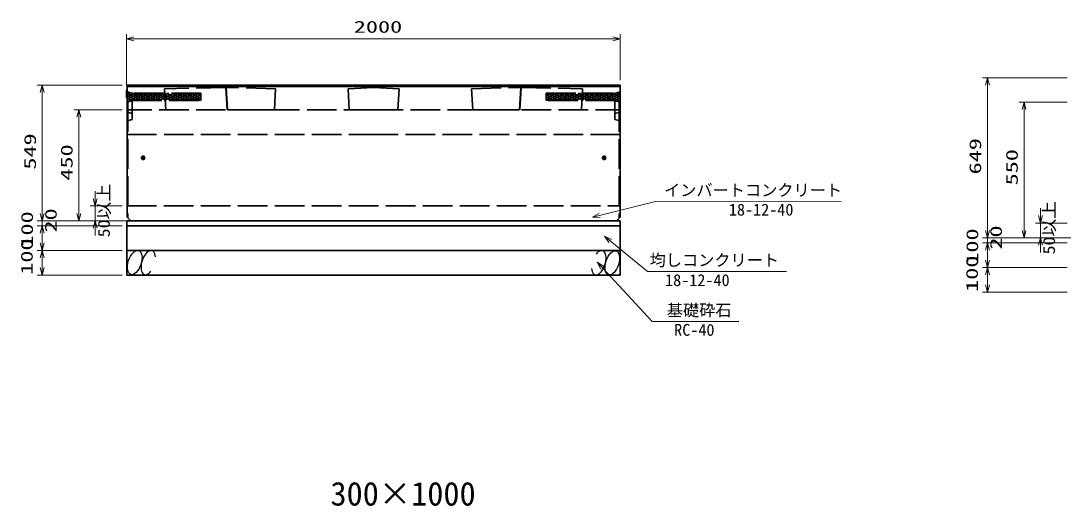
# Model space of a CAD drawing. Units: millimetres on the paper. Extents: x 15 to 1218, y 8 to 859.
# Drawn here: x 235.1 to 448, y 434.9 to 533.1 of the extents above; entities that cross this region are included whole.
import ezdxf
from ezdxf.enums import TextEntityAlignment as Align

# ---------------------------------------------------------------- set-up
doc = ezdxf.new("R2010")
doc.units = ezdxf.units.MM
doc.linetypes.add('DASHED', pattern=[7.5, 6, -1.5])
for name, color, linetype, lineweight in [('D-STR-DIM（寸法）', 7, 'Continuous', 13), ('D-STR-HTXT(均しCON-旗)', 7, 'Continuous', 13), ('D-STR-HTXT(基礎砕石-旗)', 7, 'Continuous', 13), ('D-STR-STRF(グリ)', 7, 'Continuous', 25), ('D-STR（構造物）', 1, 'Continuous', 35)]:
    doc.layers.add(name, color=color, linetype=linetype, lineweight=lineweight)
doc.layers.add('D-STR-TXT(文字)', color=7, linetype='Continuous')
doc.styles.add('ＭＳ ゴシック', font='')
doc.styles.get('ＭＳ ゴシック').set_extended_font_data('MS Gothic')

# ---------------------------------------------------------------- blocks, each defined once
blk = doc.blocks.new('_Open30')
at = {"color": 7, "linetype": 'Continuous', "lineweight": 13}
for p, q in [((-1, 0.2679), (0, 0)), ((0, 0), (-1, -0.2679)), ((0, 0), (-1, 0))]:
    blk.add_line(p, q, dxfattribs=at)

msp = doc.modelspace()

# ---------------------------------------------------------------- linework, layer by layer
at = {"layer": 'D-STR-DIM（寸法）'}
for p, q in [((256.486, 520.124), (256.486, 530.503)), ((356.586, 521.129), (356.586, 530.503)), ((257.986, 529.503), (355.086, 529.503)), ((255.586, 520.129), (238.377, 520.129)), ((447.278, 521.663), (430.069, 521.663)), ((431.069, 520.163), (431.069, 490.707)), ((239.377, 518.629), (239.377, 494.174)), ((447.278, 516.707), (437.497, 516.707)), ((255.586, 515.174), (245.805, 515.174)), ((246.805, 513.674), (246.805, 494.174)), ((438.497, 515.207), (438.497, 490.707)), ((250.136, 497.174), (250.136, 498.674)), ((239.377, 494.174), (239.377, 495.674)), ((255.575, 495.674), (249.136, 495.674)), ((250.136, 495.674), (250.136, 492.674)), ((441.828, 493.707), (441.828, 495.207)), ((255.575, 492.674), (238.377, 492.674)), ((255.575, 492.674), (238.377, 492.674)), ((239.377, 492.674), (239.377, 491.674)), ((256.336, 492.674), (245.805, 492.674)), ((254.575, 492.674), (249.136, 492.674)), ((431.069, 490.707), (431.069, 492.207)), ((447.267, 492.207), (440.828, 492.207)), ((441.828, 492.207), (441.828, 489.207)), ((255.575, 491.674), (238.377, 491.674)), ((255.575, 491.674), (238.377, 491.674)), ((239.377, 490.174), (239.377, 488.674)), ((239.377, 490.174), (239.377, 488.174)), ((250.136, 491.174), (250.136, 489.674)), ((447.267, 489.207), (430.069, 489.207)), ((447.267, 489.207), (430.069, 489.207)), ((447.267, 488.207), (430.069, 488.207)), ((447.267, 488.207), (430.069, 488.207)), ((431.069, 489.207), (431.069, 488.207)), ((448.028, 489.207), (437.497, 489.207)), ((446.267, 489.207), (440.828, 489.207)), ((441.828, 487.707), (441.828, 486.207)), ((255.575, 486.674), (238.377, 486.674)), ((255.575, 486.674), (238.377, 486.674)), ((431.069, 486.707), (431.069, 485.207)), ((431.069, 486.707), (431.069, 484.707)), ((239.377, 485.174), (239.377, 483.174)), ((255.575, 481.674), (238.377, 481.674)), ((447.267, 483.207), (430.069, 483.207)), ((447.267, 483.207), (430.069, 483.207)), ((431.069, 481.707), (431.069, 479.707)), ((447.267, 478.207), (430.069, 478.207))]:
    msp.add_line(p, q, dxfattribs=at)
at = {"layer": 'D-STR-HTXT(均しCON-旗)'}
for points in [[(401.408, 496.645), (363.775, 496.597), (352.412, 493.733)], [(390.332, 482.363), (362.124, 482.363), (354.565, 488.577)]]:
    msp.add_lwpolyline(points, dxfattribs=at)
at = {"layer": 'D-STR-HTXT(基礎砕石-旗)'}
msp.add_lwpolyline([(380.647, 472.284), (363.076, 472.284), (352.985, 483.15)], dxfattribs=at)
at = {"layer": 'D-STR-STRF(グリ)'}
for centre, major_axis in [((258.15, 484.197), (0.79, 2.421)), ((355, 484.15), (-0.79, -2.421))]:
    msp.add_ellipse(centre, major_axis=major_axis, ratio=0.5139, dxfattribs=at)
for centre, start_param, end_param in [((260.891, 484.197), 5.3575563, 10.3750652), ((352.259, 484.15), 2.2159636, 7.2334726)]:
    msp.add_ellipse(centre, major_axis=(0.79, 2.421), ratio=0.5139, start_param=start_param, end_param=end_param, dxfattribs=at)
at = {"layer": 'D-STR（構造物）'}
for p, q in [((256.586, 520.129), (306.586, 520.129)), ((256.586, 493.424), (256.586, 520.129)), ((256.586, 519.879), (306.586, 519.879)), ((356.586, 520.129), (306.586, 520.129)), ((356.586, 519.879), (306.586, 519.879)), ((356.586, 493.424), (356.586, 520.129)), ((256.486, 519.124), (256.586, 519.224)), ((256.486, 517.624), (256.486, 519.124)), ((256.586, 517.524), (256.486, 517.624)), ((276.961, 515.174), (286.461, 515.174)), ((336.211, 515.174), (326.711, 515.174)), ((259.386, 505.424), (260.286, 505.424)), ((259.836, 505.874), (259.836, 504.974)), ((353.786, 505.424), (352.886, 505.424)), ((353.336, 505.874), (353.336, 504.974)), ((356.575, 492.674), (256.575, 492.674)), ((256.575, 492.674), (256.575, 491.674)), ((257.336, 492.674), (256.586, 493.424)), ((257.336, 492.674), (355.836, 492.674)), ((355.836, 492.674), (356.586, 493.424)), ((356.575, 492.674), (356.575, 491.674)), ((256.575, 491.674), (356.575, 491.674)), ((256.575, 491.674), (356.575, 491.674)), ((256.575, 491.674), (256.575, 486.674)), ((356.575, 491.674), (356.575, 486.674)), ((256.575, 486.674), (356.575, 486.674)), ((256.575, 486.674), (256.575, 481.674)), ((256.575, 486.674), (356.575, 486.674)), ((356.575, 486.674), (356.575, 481.674)), ((256.575, 481.674), (356.575, 481.674))]:
    msp.add_line(p, q, dxfattribs=at)
at = {"layer": 'D-STR（構造物）', "linetype": 'DASHED'}
for p, q in [((276.636, 519.674), (264.186, 519.42)), ((276.636, 519.674), (276.9, 515.176)), ((276.711, 519.674), (276.961, 515.174)), ((286.711, 519.424), (276.711, 519.674)), ((306.586, 519.674), (301.411, 519.424)), ((306.586, 519.674), (311.761, 519.424)), ((326.461, 519.424), (336.461, 519.674)), ((336.461, 519.674), (336.211, 515.174)), ((336.536, 519.674), (336.271, 515.176)), ((336.536, 519.674), (348.986, 519.42)), ((256.585, 518.279), (257.264, 518.619)), ((259.085, 518.529), (256.585, 517.279)), ((260.085, 518.529), (256.585, 516.779)), ((256.585, 518.529), (259.585, 517.029)), ((256.585, 517.779), (258.085, 518.529)), ((256.585, 518.029), (258.585, 517.029)), ((257.585, 517.029), (256.585, 517.529)), ((257.636, 518.529), (256.586, 518.782)), ((257.537, 518.553), (260.585, 517.029)), ((271.586, 518.529), (257.636, 518.529)), ((261.085, 518.529), (258.085, 517.029)), ((258.585, 518.529), (261.585, 517.029)), ((259.085, 517.029), (262.085, 518.529)), ((262.585, 517.029), (259.585, 518.529)), ((260.085, 517.029), (263.085, 518.529)), ((263.585, 517.029), (260.585, 518.529)), ((261.085, 517.029), (264.085, 518.529)), ((264.585, 517.029), (261.585, 518.529)), ((265.085, 518.529), (262.085, 517.029)), ((262.585, 518.529), (265.585, 517.029)), ((266.085, 518.529), (263.085, 517.029)), ((263.585, 518.529), (266.585, 517.029)), ((267.085, 518.529), (264.085, 517.029)), ((264.186, 519.42), (264.421, 515.174)), ((264.585, 518.529), (267.585, 517.029)), ((265.085, 517.029), (268.085, 518.529)), ((268.585, 517.029), (265.585, 518.529)), ((266.085, 517.029), (269.085, 518.529)), ((269.585, 517.029), (266.585, 518.529)), ((267.085, 517.029), (270.085, 518.529)), ((270.585, 517.029), (267.585, 518.529)), ((268.085, 517.029), (271.085, 518.529)), ((268.585, 518.529), (271.586, 517.028)), ((271.586, 518.28), (269.085, 517.029)), ((269.585, 518.529), (271.586, 517.528)), ((271.586, 517.78), (270.085, 517.029)), ((270.585, 518.529), (271.586, 518.029)), ((271.586, 517.029), (271.586, 518.529)), ((286.461, 515.174), (286.711, 519.424)), ((301.411, 519.424), (301.661, 515.174)), ((311.761, 519.424), (311.511, 515.174)), ((326.711, 515.174), (326.461, 519.424)), ((342.587, 518.529), (341.586, 518.029)), ((343.587, 518.529), (341.586, 517.528)), ((341.586, 518.529), (355.535, 518.529)), ((341.586, 517.029), (341.586, 518.529)), ((344.587, 518.529), (341.586, 517.028)), ((341.586, 518.28), (344.087, 517.029)), ((341.586, 517.78), (343.087, 517.029)), ((345.087, 517.029), (342.087, 518.529)), ((342.587, 517.029), (345.587, 518.529)), ((346.087, 517.029), (343.087, 518.529)), ((343.587, 517.029), (346.587, 518.529)), ((347.087, 517.029), (344.087, 518.529)), ((344.587, 517.029), (347.587, 518.529)), ((348.087, 517.029), (345.087, 518.529)), ((348.587, 518.529), (345.587, 517.029)), ((346.087, 518.529), (349.087, 517.029)), ((349.587, 518.529), (346.587, 517.029)), ((347.087, 518.529), (350.087, 517.029)), ((350.587, 518.529), (347.587, 517.029)), ((348.087, 518.529), (351.087, 517.029)), ((348.587, 517.029), (351.587, 518.529)), ((348.986, 519.42), (348.75, 515.174)), ((352.087, 517.029), (349.087, 518.529)), ((349.587, 517.029), (352.587, 518.529)), ((353.087, 517.029), (350.087, 518.529)), ((350.587, 517.029), (353.587, 518.529)), ((354.087, 517.029), (351.087, 518.529)), ((354.587, 518.529), (351.587, 517.029)), ((352.087, 518.529), (355.087, 517.029)), ((355.634, 518.553), (352.587, 517.029)), ((353.087, 518.529), (356.587, 516.779)), ((356.587, 518.529), (353.587, 517.029)), ((354.087, 518.529), (356.587, 517.279)), ((356.587, 518.029), (354.587, 517.029)), ((356.587, 517.779), (355.087, 518.529)), ((355.535, 518.529), (356.586, 518.782)), ((355.587, 517.029), (356.587, 517.529)), ((356.587, 518.279), (355.907, 518.619)), ((256.586, 516.702), (257.636, 517.029)), ((256.746, 516.674), (256.746, 493.264)), ((257.635, 517.029), (271.586, 517.029)), ((257.636, 513.214), (257.636, 517.029)), ((271.586, 517.28), (271.085, 517.029)), ((341.586, 517.28), (342.087, 517.029)), ((355.537, 517.029), (341.586, 517.029)), ((355.536, 513.214), (355.536, 517.029)), ((356.586, 516.702), (355.536, 517.029)), ((356.426, 516.674), (356.426, 493.264)), ((306.586, 515.174), (256.586, 515.174)), ((257.636, 514.411), (256.586, 514.68)), ((256.586, 512.946), (257.636, 513.214)), ((301.661, 515.174), (306.586, 515.174)), ((306.586, 515.174), (356.586, 515.174)), ((311.511, 515.174), (306.586, 515.174)), ((355.536, 514.411), (356.586, 514.68)), ((356.586, 512.946), (355.536, 513.214)), ((256.586, 510.174), (306.586, 510.174)), ((356.586, 510.174), (306.586, 510.174)), ((256.575, 495.674), (356.375, 495.674))]:
    msp.add_line(p, q, dxfattribs=at)
at = {"layer": 'D-STR（構造物）'}
for centre, radius in [((259.836, 505.424), 0.35), ((259.836, 505.424), 0.3), ((353.336, 505.424), 0.35), ((353.336, 505.424), 0.3)]:
    msp.add_circle(centre, radius, dxfattribs=at)

# ---------------------------------------------------------------- block references
at = {"layer": 'D-STR-DIM（寸法）', "xscale": 1.5, "yscale": 1.5}
for p, rotation in [((256.486, 529.503), 180), ((239.377, 520.129), 90), ((431.069, 521.663), 90), ((438.497, 516.707), 90), ((246.805, 515.174), 90), ((250.136, 495.674), 270), ((239.377, 492.674), 270), ((239.377, 492.674), 270), ((246.805, 492.674), 270), ((250.136, 492.674), 90), ((441.828, 492.207), 270), ((239.377, 491.674), 90), ((239.377, 491.674), 90), ((431.069, 489.207), 270), ((431.069, 489.207), 270), ((438.497, 489.207), 270), ((239.377, 486.674), 270), ((431.069, 488.207), 90), ((431.069, 488.207), 90), ((441.828, 489.207), 90), ((239.377, 486.674), 90), ((431.069, 483.207), 270), ((239.377, 481.674), 270), ((431.069, 483.207), 90), ((431.069, 478.207), 270)]:
    msp.add_blockref('_Open30', p, dxfattribs=dict(at, rotation=rotation))
msp.add_blockref('_Open30', (356.586, 529.503), dxfattribs=at)
at = {"layer": 'D-STR-HTXT(均しCON-旗)', "xscale": 1.5, "yscale": 1.5}
for p, rotation in [((350.957, 493.366), 194.1476), ((353.407, 489.53), 140.57786)]:
    msp.add_blockref('_Open30', p, dxfattribs=dict(at, rotation=rotation))
at = {"layer": 'D-STR-HTXT(基礎砕石-旗)', "xscale": 1.5, "yscale": 1.5, "rotation": 132.88015}
msp.add_blockref('_Open30', (351.965, 484.249), dxfattribs=at)

# ---------------------------------------------------------------- texts
at = {"layer": 'D-STR-DIM（寸法）', "style": 'ＭＳ ゴシック', "width": 1.5}
msp.add_text('2000', height=2.405, dxfattribs=at).set_placement((302.577, 530.041), align=Align.BOTTOM_LEFT)
at = {"layer": 'D-STR-DIM（寸法）', "style": 'ＭＳ ゴシック'}
for s, width, p in [('549', 1.5, (238.84, 503.022)), ('649', 1.5, (430.532, 502.056)), ('450', 1.5, (246.268, 500.799)), ('550', 1.5, (437.96, 499.832)), ('50以上', 1.1, (253.812, 489.317)), ('50以上', 1.1, (445.504, 485.851)), ('100', 1.5, (238.231, 487.227)), ('20', 1.5, (243.049, 490.286)), ('100', 1.5, (429.923, 483.761)), ('20', 1.5, (434.741, 486.819)), ('100', 1.5, (238.178, 481.724)), ('100', 1.5, (429.87, 478.258))]:
    msp.add_text(s, height=2.405, rotation=90, dxfattribs=dict(at, width=width)).set_placement(p, align=Align.BOTTOM_LEFT)
at = {"layer": 'D-STR-HTXT(均しCON-旗)', "style": 'ＭＳ ゴシック'}
for s, p in [('インバートコンクリート', (365.505, 496.941)), ('18-12-40', (378.648, 492.994)), ('均しコンクリート', (362.571, 482.774)), ('18-12-40', (365.705, 478.713))]:
    msp.add_text(s, height=2.405, dxfattribs=at).set_placement(p, align=Align.BOTTOM_LEFT)
at = {"layer": 'D-STR-HTXT(基礎砕石-旗)', "style": 'ＭＳ ゴシック'}
for s, p in [('基礎砕石', (366.059, 472.618)), ('RC-40', (367.547, 468.633))]:
    msp.add_text(s, height=2.405, dxfattribs=at).set_placement(p, align=Align.BOTTOM_LEFT)
at = {"layer": 'D-STR-TXT(文字)', "style": 'ＭＳ ゴシック'}
msp.add_text('300×1000', height=4.811, dxfattribs=at).set_placement((297.841, 433.513), align=Align.BOTTOM_LEFT)

doc.saveas('drawing.dxf')
